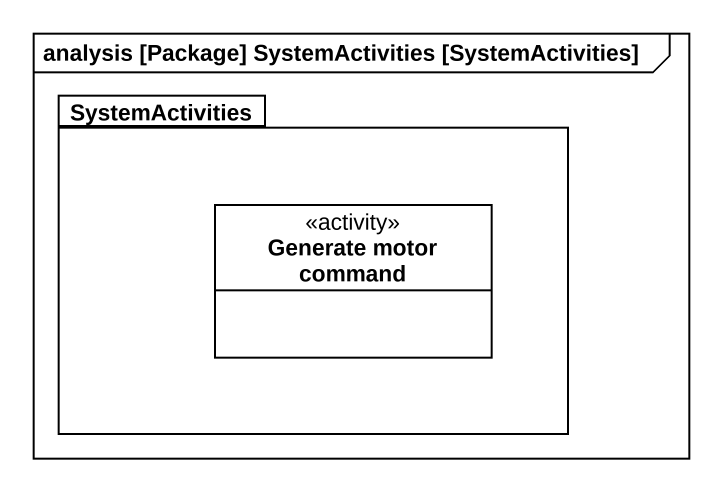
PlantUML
@startuml
mainframe analysis [Package] SystemActivities [SystemActivities]
hide circle
hide empty members
package SystemActivities {
  class "Generate motor command" as Generate_motor_command <<activity>>
}
@enduml
